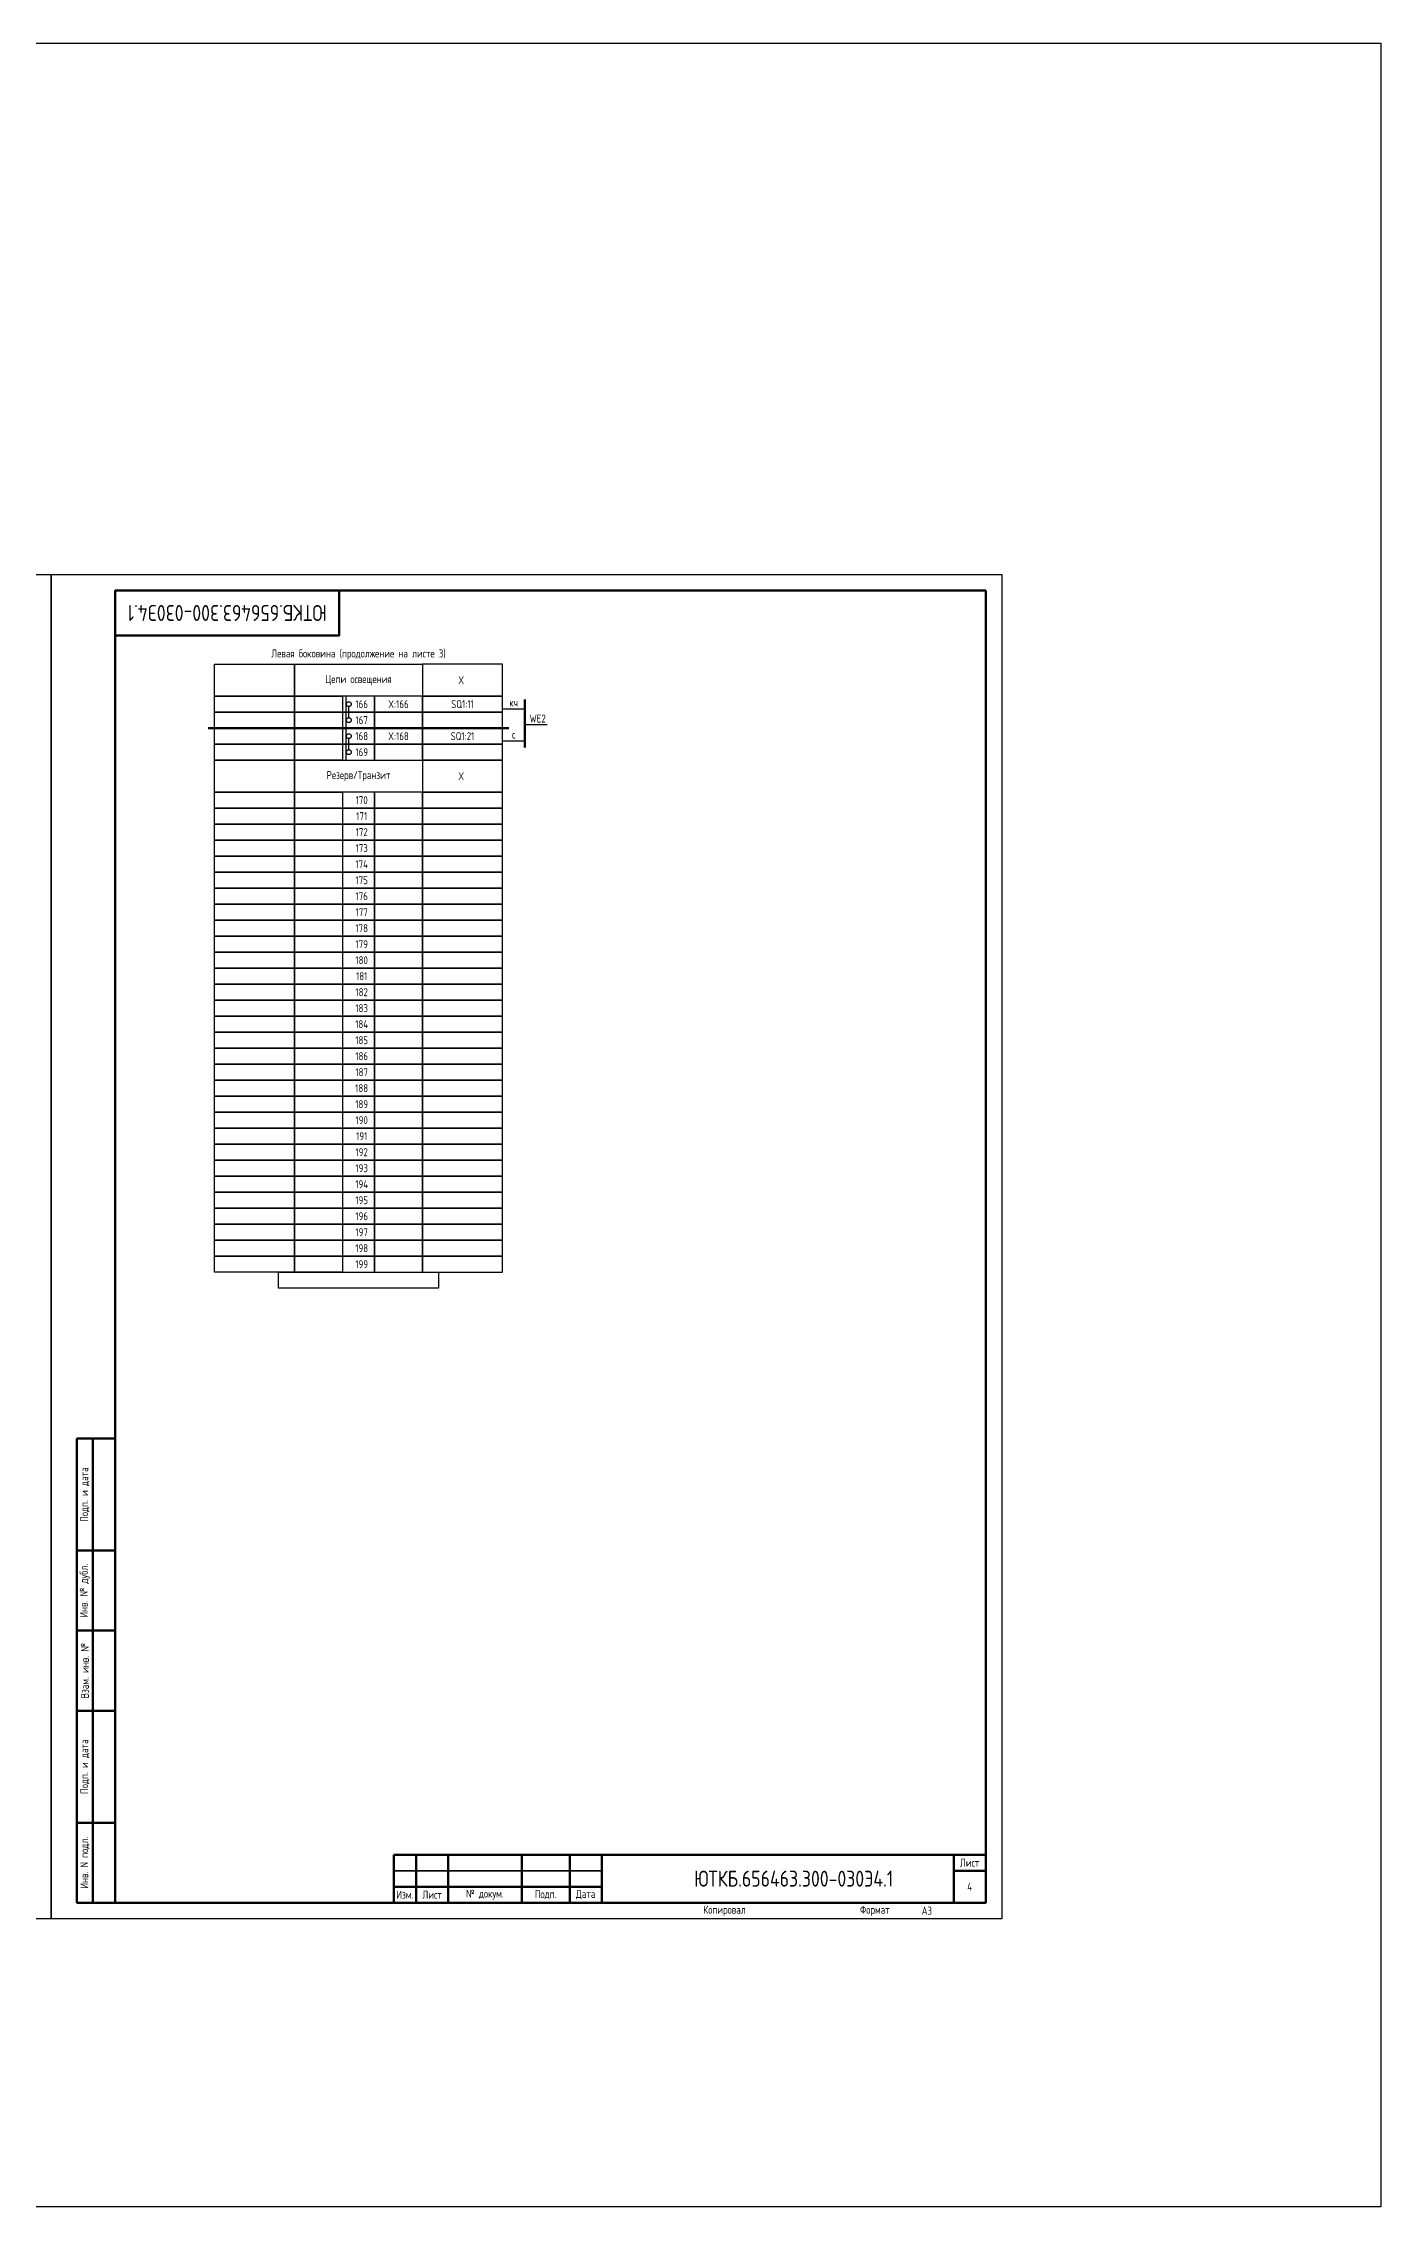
# Model space of a CAD drawing. Header units: millimetres. Extents: x -921 to 3406, y -90 to 586.
# Drawn here: x 2988 to 3406, y -90 to 586 of the extents above; entities that cross this region are included whole.
import ezdxf

# ---------------------------------------------------------------- set-up
doc = ezdxf.new("R2010")
doc.units = ezdxf.units.MM
doc.styles.add('Gost_type_A', font='GOST_A.TTF')

# ---------------------------------------------------------------- blocks, each defined once
blk = doc.blocks.new('Штамп левый нижний')
at = {"lineweight": 50}
for points in [[(-12, 145), (-7, 145), (-7, 110), (-12, 110)], [(-7, 145), (0, 145), (0, 110), (-7, 110)], [(-12, 110), (-7, 110), (-7, 85), (-12, 85)], [(-7, 110), (0, 110), (0, 85), (-7, 85)], [(-12, 85), (-7, 85), (-7, 60), (-12, 60)], [(-7, 85), (0, 85), (0, 60), (-7, 60)], [(-12, 60), (-7, 60), (-7, 25), (-12, 25)], [(-7, 60), (0, 60), (0, 25), (-7, 25)], [(-12, 25), (-7, 25), (-7, 0), (-12, 0)], [(-7, 25), (0, 25), (0, 0), (-7, 0)]]:
    blk.add_lwpolyline(points, close=True, dxfattribs=at)
at = {"char_height": 2.5, "attachment_point": 5, "rotation": 90, "style": 'Gost_type_A'}
for s, insert, width in [('Подп. и дата', (-9.5, 127.5), 35), ('Инв. № дубл.', (-9.5, 97.5), 25), ('Взам. инв. №', (-9.5, 72.5), 25), ('Подп. и дата', (-9.5, 42.5), 35), ('Инв. N подл.', (-9.5, 12.5), 25)]:
    blk.add_mtext(s, dxfattribs=dict(at, insert=insert, width=width))
blk = doc.blocks.new('Штамп угловой верхний')
at = {"lineweight": 50}
blk.add_lwpolyline([(0, 0), (70, 0), (70, -14), (0, -14)], close=True, dxfattribs=at)
blk = doc.blocks.new('Штамп малый нижний')
at = {"lineweight": 50}
for points in [[(-185, 15), (-178, 15), (-178, 5), (-185, 5)], [(-178, 15), (-168, 15), (-168, 5), (-178, 5)], [(-168, 15), (-145, 15), (-145, 5), (-168, 5)], [(-145, 15), (-130, 15), (-130, 5), (-145, 5)], [(-130, 15), (-120, 15), (-120, 5), (-130, 5)], [(-120, 15), (-10, 15), (-10, 0), (-120, 0)], [(-10, 15), (0, 15), (0, 10), (-10, 10)], [(-10, 10), (0, 10), (0, 0), (-10, 0)], [(-185, 5), (-178, 5), (-178, 0), (-185, 0)], [(-178, 5), (-168, 5), (-168, 0), (-178, 0)], [(-168, 5), (-145, 5), (-145, 0), (-168, 0)], [(-145, 5), (-130, 5), (-130, 0), (-145, 0)], [(-130, 5), (-120, 5), (-120, 0), (-130, 0)]]:
    blk.add_lwpolyline(points, close=True, dxfattribs=at)
for points in [[(-185, 15), (-178, 15), (-178, 10), (-185, 10)], [(-178, 15), (-168, 15), (-168, 10), (-178, 10)], [(-168, 15), (-145, 15), (-145, 10), (-168, 10)], [(-145, 15), (-130, 15), (-130, 10), (-145, 10)], [(-130, 15), (-120, 15), (-120, 10), (-130, 10)], [(-185, 10), (-178, 10), (-178, 5), (-185, 5)], [(-178, 10), (-168, 10), (-168, 5), (-178, 5)], [(-168, 10), (-145, 10), (-145, 5), (-168, 5)], [(-145, 10), (-130, 10), (-130, 5), (-145, 5)], [(-130, 10), (-120, 10), (-120, 5), (-130, 5)]]:
    blk.add_lwpolyline(points, close=True)
at = {"char_height": 2.5, "style": 'Gost_type_A'}
for s, insert, width, attachment_point in [('Лист', (-5, 12.5), 10, 5), ('Изм.', (-181.5, 2.5), 7, 5), ('Лист', (-173, 2.5), 10, 5), ('№ докум.', (-156.5, 2.5), 23, 5), ('Подп.', (-137.5, 2.5), 15, 5), ('Дата', (-125, 2.5), 10, 5), ('Копировал', (-75, -2.53), 13.1202, 6), ('Формат', (-30, -2.53), 13.1202, 6)]:
    blk.add_mtext(s, dxfattribs=dict(at, insert=insert, width=width, attachment_point=attachment_point))

msp = doc.modelspace()

# ---------------------------------------------------------------- linework, layer by layer
for p, q in [((3083, 382), (3083, 372)), ((3084, 375.25), (3084, 378.75)), ((3083, 372), (3083, 362)), ((3132, 378), (3139, 378)), ((3146, 373), (3139, 373)), ((3084, 365.25), (3084, 368.75)), ((3132, 368), (3139, 368))]:
    msp.add_line(p, q)
at = {"linetype": 'ByBlock', "lineweight": 60}
msp.add_line((3139, 366), (3139, 381), dxfattribs=at)
at = {"lineweight": 50}
msp.add_line((3040, 372), (3134, 372), dxfattribs=at)
for points in [[(-920.84, 586), (3406.45, 586), (3406.45, -90), (-920.84, -90)], [(2991, 420), (2991, 0), (2694, 0), (2694, 420)], [(3288, 420), (3288, 0), (2991, 0), (2991, 420)], [(3042, 392), (3067, 392), (3067, 382), (3042, 382)], [(3067, 392), (3107, 392), (3107, 382), (3067, 382)], [(3132, 392), (3107, 392), (3107, 382), (3132, 382)], [(3042, 382), (3067, 382), (3067, 377), (3042, 377)], [(3067, 382), (3082, 382), (3082, 377), (3067, 377)], [(3092, 382), (3082, 382), (3082, 377), (3092, 377)], [(3107, 382), (3092, 382), (3092, 377), (3107, 377)], [(3132, 382), (3107, 382), (3107, 377), (3132, 377)], [(3042, 377), (3067, 377), (3067, 372), (3042, 372)], [(3042, 372), (3067, 372), (3067, 367), (3042, 367)], [(3067, 377), (3082, 377), (3082, 372), (3067, 372)], [(3067, 372), (3082, 372), (3082, 367), (3067, 367)], [(3092, 377), (3082, 377), (3082, 372), (3092, 372)], [(3092, 372), (3082, 372), (3082, 367), (3092, 367)], [(3107, 377), (3092, 377), (3092, 372), (3107, 372)], [(3107, 372), (3092, 372), (3092, 367), (3107, 367)], [(3132, 377), (3107, 377), (3107, 372), (3132, 372)], [(3132, 372), (3107, 372), (3107, 367), (3132, 367)], [(3042, 367), (3067, 367), (3067, 362), (3042, 362)], [(3067, 367), (3082, 367), (3082, 362), (3067, 362)], [(3092, 367), (3082, 367), (3082, 362), (3092, 362)], [(3107, 367), (3092, 367), (3092, 362), (3107, 362)], [(3132, 367), (3107, 367), (3107, 362), (3132, 362)], [(3042, 362), (3067, 362), (3067, 352), (3042, 352)], [(3067, 362), (3107, 362), (3107, 352), (3067, 352)], [(3132, 362), (3107, 362), (3107, 352), (3132, 352)], [(3042, 352), (3067, 352), (3067, 347), (3042, 347)], [(3067, 352), (3082, 352), (3082, 347), (3067, 347)], [(3092, 352), (3082, 352), (3082, 347), (3092, 347)], [(3107, 352), (3092, 352), (3092, 347), (3107, 347)], [(3132, 352), (3107, 352), (3107, 347), (3132, 347)], [(3042, 347), (3067, 347), (3067, 342), (3042, 342)], [(3067, 347), (3082, 347), (3082, 342), (3067, 342)], [(3092, 347), (3082, 347), (3082, 342), (3092, 342)], [(3107, 347), (3092, 347), (3092, 342), (3107, 342)], [(3132, 347), (3107, 347), (3107, 342), (3132, 342)], [(3042, 342), (3067, 342), (3067, 337), (3042, 337)], [(3067, 342), (3082, 342), (3082, 337), (3067, 337)], [(3092, 342), (3082, 342), (3082, 337), (3092, 337)], [(3107, 342), (3092, 342), (3092, 337), (3107, 337)], [(3132, 342), (3107, 342), (3107, 337), (3132, 337)], [(3042, 337), (3067, 337), (3067, 332), (3042, 332)], [(3042, 332), (3067, 332), (3067, 327), (3042, 327)], [(3067, 337), (3082, 337), (3082, 332), (3067, 332)], [(3067, 332), (3082, 332), (3082, 327), (3067, 327)], [(3092, 337), (3082, 337), (3082, 332), (3092, 332)], [(3092, 332), (3082, 332), (3082, 327), (3092, 327)], [(3107, 337), (3092, 337), (3092, 332), (3107, 332)], [(3107, 332), (3092, 332), (3092, 327), (3107, 327)], [(3132, 337), (3107, 337), (3107, 332), (3132, 332)], [(3132, 332), (3107, 332), (3107, 327), (3132, 327)], [(3042, 327), (3067, 327), (3067, 322), (3042, 322)], [(3067, 327), (3082, 327), (3082, 322), (3067, 322)], [(3092, 327), (3082, 327), (3082, 322), (3092, 322)], [(3107, 327), (3092, 327), (3092, 322), (3107, 322)], [(3132, 327), (3107, 327), (3107, 322), (3132, 322)], [(3042, 322), (3067, 322), (3067, 317), (3042, 317)], [(3067, 322), (3082, 322), (3082, 317), (3067, 317)], [(3092, 322), (3082, 322), (3082, 317), (3092, 317)], [(3107, 322), (3092, 322), (3092, 317), (3107, 317)], [(3132, 322), (3107, 322), (3107, 317), (3132, 317)], [(3042, 317), (3067, 317), (3067, 312), (3042, 312)], [(3042, 312), (3067, 312), (3067, 307), (3042, 307)], [(3067, 317), (3082, 317), (3082, 312), (3067, 312)], [(3067, 312), (3082, 312), (3082, 307), (3067, 307)], [(3092, 317), (3082, 317), (3082, 312), (3092, 312)], [(3092, 312), (3082, 312), (3082, 307), (3092, 307)], [(3107, 317), (3092, 317), (3092, 312), (3107, 312)], [(3107, 312), (3092, 312), (3092, 307), (3107, 307)], [(3132, 317), (3107, 317), (3107, 312), (3132, 312)], [(3132, 312), (3107, 312), (3107, 307), (3132, 307)], [(3042, 307), (3067, 307), (3067, 302), (3042, 302)], [(3067, 307), (3082, 307), (3082, 302), (3067, 302)], [(3092, 307), (3082, 307), (3082, 302), (3092, 302)], [(3107, 307), (3092, 307), (3092, 302), (3107, 302)], [(3132, 307), (3107, 307), (3107, 302), (3132, 302)], [(3042, 302), (3067, 302), (3067, 297), (3042, 297)], [(3067, 302), (3082, 302), (3082, 297), (3067, 297)], [(3092, 302), (3082, 302), (3082, 297), (3092, 297)], [(3107, 302), (3092, 302), (3092, 297), (3107, 297)], [(3132, 302), (3107, 302), (3107, 297), (3132, 297)], [(3042, 297), (3067, 297), (3067, 292), (3042, 292)], [(3042, 292), (3067, 292), (3067, 287), (3042, 287)], [(3067, 297), (3082, 297), (3082, 292), (3067, 292)], [(3067, 292), (3082, 292), (3082, 287), (3067, 287)], [(3092, 297), (3082, 297), (3082, 292), (3092, 292)], [(3092, 292), (3082, 292), (3082, 287), (3092, 287)], [(3107, 297), (3092, 297), (3092, 292), (3107, 292)], [(3107, 292), (3092, 292), (3092, 287), (3107, 287)], [(3132, 297), (3107, 297), (3107, 292), (3132, 292)], [(3132, 292), (3107, 292), (3107, 287), (3132, 287)], [(3042, 287), (3067, 287), (3067, 282), (3042, 282)], [(3067, 287), (3082, 287), (3082, 282), (3067, 282)], [(3092, 287), (3082, 287), (3082, 282), (3092, 282)], [(3107, 287), (3092, 287), (3092, 282), (3107, 282)], [(3132, 287), (3107, 287), (3107, 282), (3132, 282)], [(3042, 282), (3067, 282), (3067, 277), (3042, 277)], [(3067, 282), (3082, 282), (3082, 277), (3067, 277)], [(3092, 282), (3082, 282), (3082, 277), (3092, 277)], [(3107, 282), (3092, 282), (3092, 277), (3107, 277)], [(3132, 282), (3107, 282), (3107, 277), (3132, 277)], [(3042, 277), (3067, 277), (3067, 272), (3042, 272)], [(3042, 272), (3067, 272), (3067, 267), (3042, 267)], [(3067, 277), (3082, 277), (3082, 272), (3067, 272)], [(3067, 272), (3082, 272), (3082, 267), (3067, 267)], [(3092, 277), (3082, 277), (3082, 272), (3092, 272)], [(3092, 272), (3082, 272), (3082, 267), (3092, 267)], [(3107, 277), (3092, 277), (3092, 272), (3107, 272)], [(3107, 272), (3092, 272), (3092, 267), (3107, 267)], [(3132, 277), (3107, 277), (3107, 272), (3132, 272)], [(3132, 272), (3107, 272), (3107, 267), (3132, 267)], [(3042, 267), (3067, 267), (3067, 262), (3042, 262)], [(3067, 267), (3082, 267), (3082, 262), (3067, 262)], [(3092, 267), (3082, 267), (3082, 262), (3092, 262)], [(3107, 267), (3092, 267), (3092, 262), (3107, 262)], [(3132, 267), (3107, 267), (3107, 262), (3132, 262)], [(3042, 262), (3067, 262), (3067, 257), (3042, 257)], [(3042, 257), (3067, 257), (3067, 252), (3042, 252)], [(3067, 262), (3082, 262), (3082, 257), (3067, 257)], [(3067, 257), (3082, 257), (3082, 252), (3067, 252)], [(3092, 262), (3082, 262), (3082, 257), (3092, 257)], [(3092, 257), (3082, 257), (3082, 252), (3092, 252)], [(3107, 262), (3092, 262), (3092, 257), (3107, 257)], [(3107, 257), (3092, 257), (3092, 252), (3107, 252)], [(3132, 262), (3107, 262), (3107, 257), (3132, 257)], [(3132, 257), (3107, 257), (3107, 252), (3132, 252)], [(3042, 252), (3067, 252), (3067, 247), (3042, 247)], [(3067, 252), (3082, 252), (3082, 247), (3067, 247)], [(3092, 252), (3082, 252), (3082, 247), (3092, 247)], [(3107, 252), (3092, 252), (3092, 247), (3107, 247)], [(3132, 252), (3107, 252), (3107, 247), (3132, 247)], [(3042, 247), (3067, 247), (3067, 242), (3042, 242)], [(3067, 247), (3082, 247), (3082, 242), (3067, 242)], [(3092, 247), (3082, 247), (3082, 242), (3092, 242)], [(3107, 247), (3092, 247), (3092, 242), (3107, 242)], [(3132, 247), (3107, 247), (3107, 242), (3132, 242)], [(3042, 242), (3067, 242), (3067, 237), (3042, 237)], [(3042, 237), (3067, 237), (3067, 232), (3042, 232)], [(3067, 242), (3082, 242), (3082, 237), (3067, 237)], [(3067, 237), (3082, 237), (3082, 232), (3067, 232)], [(3092, 242), (3082, 242), (3082, 237), (3092, 237)], [(3092, 237), (3082, 237), (3082, 232), (3092, 232)], [(3107, 242), (3092, 242), (3092, 237), (3107, 237)], [(3107, 237), (3092, 237), (3092, 232), (3107, 232)], [(3132, 242), (3107, 242), (3107, 237), (3132, 237)], [(3132, 237), (3107, 237), (3107, 232), (3132, 232)], [(3042, 232), (3067, 232), (3067, 227), (3042, 227)], [(3067, 232), (3082, 232), (3082, 227), (3067, 227)], [(3092, 232), (3082, 232), (3082, 227), (3092, 227)], [(3107, 232), (3092, 232), (3092, 227), (3107, 227)], [(3132, 232), (3107, 232), (3107, 227), (3132, 227)], [(3042, 227), (3067, 227), (3067, 222), (3042, 222)], [(3067, 227), (3082, 227), (3082, 222), (3067, 222)], [(3092, 227), (3082, 227), (3082, 222), (3092, 222)], [(3107, 227), (3092, 227), (3092, 222), (3107, 222)], [(3132, 227), (3107, 227), (3107, 222), (3132, 222)], [(3042, 222), (3067, 222), (3067, 217), (3042, 217)], [(3042, 217), (3067, 217), (3067, 212), (3042, 212)], [(3067, 222), (3082, 222), (3082, 217), (3067, 217)], [(3067, 217), (3082, 217), (3082, 212), (3067, 212)], [(3092, 222), (3082, 222), (3082, 217), (3092, 217)], [(3092, 217), (3082, 217), (3082, 212), (3092, 212)], [(3107, 222), (3092, 222), (3092, 217), (3107, 217)], [(3107, 217), (3092, 217), (3092, 212), (3107, 212)], [(3132, 222), (3107, 222), (3107, 217), (3132, 217)], [(3132, 217), (3107, 217), (3107, 212), (3132, 212)], [(3042, 212), (3067, 212), (3067, 207), (3042, 207)], [(3067, 212), (3082, 212), (3082, 207), (3067, 207)], [(3092, 212), (3082, 212), (3082, 207), (3092, 207)], [(3107, 212), (3092, 212), (3092, 207), (3107, 207)], [(3132, 212), (3107, 212), (3107, 207), (3132, 207)], [(3042, 207), (3067, 207), (3067, 202), (3042, 202)], [(3067, 207), (3082, 207), (3082, 202), (3067, 202)], [(3092, 207), (3082, 207), (3082, 202), (3092, 202)], [(3107, 207), (3092, 207), (3092, 202), (3107, 202)], [(3132, 207), (3107, 207), (3107, 202), (3132, 202)], [(3062, 202), (3112, 202), (3112, 197), (3062, 197)]]:
    msp.add_lwpolyline(points, close=True)
msp.add_lwpolyline([(3283, 415), (3283, 5), (3011, 5), (3011, 415)], close=True, dxfattribs=at)
for centre in [(3084, 379.5), (3084, 374.5), (3084, 369.5), (3084, 364.5)]:
    msp.add_circle(centre, 0.75)

# ---------------------------------------------------------------- block references
for name, p in [('Штамп угловой верхний', (3011, 415)), ('Штамп малый нижний', (3283, 5))]:
    msp.add_blockref(name, p)
at = {"color": 1}
msp.add_blockref('Штамп левый нижний', (3011, 5), dxfattribs=at)

# ---------------------------------------------------------------- texts
at = {"insert": (3046, 408), "char_height": 5, "width": 70, "attachment_point": 5, "rotation": 180, "style": 'Gost_type_A'}
msp.add_mtext('ЮТКБ.656463.300-030Э4.1', dxfattribs=at)
at = {"style": 'Gost_type_A'}
for s, insert, char_height, width, attachment_point in [('Левая боковина (продолжение на листе 3)', (3087, 395), 2.5, 90, 5), ('Цепи освещения', (3087, 387), 2.5, 40, 5), ('X', (3119.09, 387), 2.5, 25, 5), ('SQ1:11', (3119.5, 379.5), 2.5, 25, 5), ('кч', (3135.5, 380), 2.5, 7, 5), ('WE2', (3143, 375), 2.5, 7, 5), ('SQ1:21', (3119.5, 369.5), 2.5, 25, 5), ('с', (3135.5, 370), 2.5, 7, 5), ('Резерв/Транзит', (3087, 357), 2.5, 40, 5), ('X', (3119.09, 357), 2.5, 25, 5), ('ЮТКБ.656463.300-030Э4.1', (3223, 12.5), 5, 120, 5), ('4', (3278, 10), 2.5, 10, 5), ('A3', (3263, 2.5), 2.5, 20, 4), ('A3', (3263, 2.5), 2.5, 20, 4)]:
    msp.add_mtext(s, dxfattribs=dict(at, insert=insert, char_height=char_height, width=width, attachment_point=attachment_point))
at = {"ltscale": 10, "char_height": 2.5, "attachment_point": 5, "style": 'Gost_type_A'}
for s, insert, width in [('166', (3088, 379.5), 8), ('X:166', (3099.5, 379.5), 15), ('167', (3088, 374.5), 8), ('168', (3088, 369.5), 8), ('169', (3088, 364.5), 8), ('X:168', (3099.5, 369.5), 15), ('170', (3088, 349.5), 8), ('171', (3088, 344.5), 8), ('172', (3088, 339.5), 8), ('173', (3088, 334.5), 8), ('174', (3088, 329.5), 8), ('175', (3088, 324.5), 8), ('176', (3088, 319.5), 8), ('177', (3088, 314.5), 8), ('178', (3088, 309.5), 8), ('179', (3088, 304.5), 8), ('180', (3088, 299.5), 8), ('182', (3088, 289.5), 8), ('181', (3088, 294.5), 8), ('183', (3088, 284.5), 8), ('184', (3088, 279.5), 8), ('185', (3088, 274.5), 8), ('186', (3088, 269.5), 8), ('187', (3088, 264.5), 8), ('188', (3088, 259.5), 8), ('189', (3088, 254.5), 8), ('190', (3088, 249.5), 8), ('191', (3088, 244.5), 8), ('192', (3088, 239.5), 8), ('194', (3088, 229.5), 8), ('193', (3088, 234.5), 8), ('195', (3088, 224.5), 8), ('196', (3088, 219.5), 8), ('198', (3088, 209.5), 8), ('197', (3088, 214.5), 8), ('199', (3088, 204.5), 8)]:
    msp.add_mtext(s, dxfattribs=dict(at, insert=insert, width=width))

doc.saveas('drawing.dxf')
